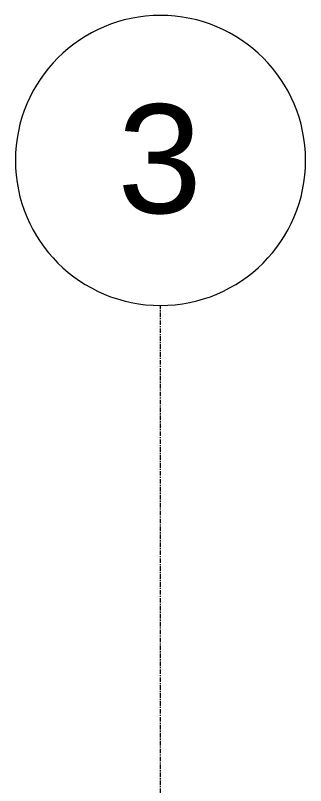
# Model space of a CAD drawing. Header units: inches. Extents: x -4105 to -1989, y 9836 to 11159.
# Drawn here: x -2843.3 to -2811.3, y 11073.4 to 11158.3 of the extents above; entities that cross this region are included whole.
import ezdxf

# ---------------------------------------------------------------- set-up
doc = ezdxf.new("R2010")
doc.units = ezdxf.units.IN
doc.header["$MEASUREMENT"] = 0
doc.linetypes.add('Grid Line 1_2_', pattern=[0.875, 0.5, -0.125, 0.125, -0.125])
for name, color, linetype, lineweight in [('0-1', 7, 'Continuous', 5), ('0-5', 165, 'Continuous', 5), ('S-GRID-1', 1, 'Grid Line 1_2_', 9), ('S-GRID-IDEN', 1, 'Continuous', 9), ('S-GRID-IDEN-1', 147, 'Continuous', 9)]:
    doc.layers.add(name, color=color, linetype=linetype, lineweight=lineweight)
doc.styles.add('Arial', font='arial.ttf', dxfattribs={"height": 12})

# ---------------------------------------------------------------- blocks, each defined once
blk = doc.blocks.new('Grid - Grid Head - Circle-50561-ENLARGED FLOOR PLAN - 1ST FLOOR PLAN - WEST')
at = {"layer": 'S-GRID-IDEN-1'}
for start, end in [(360, 180), (180, 360)]:
    blk.add_arc((0, 0), 0.25, start, end, dxfattribs=at)
blk = doc.blocks.new('CTR - 1st Phase - Shell_rvt-1-ENLARGED FLOOR PLAN - 1ST FLOOR PLAN - WEST')
at = {"layer": 'S-GRID-1'}
blk.add_line((-2827.324, 9836.18), (-2827.324, 11126.324), dxfattribs=at)
at = {"layer": '0-5', "xscale": 63.99999999999997, "yscale": 63.99999999999997, "zscale": 63.99999999999997}
blk.add_blockref('Grid - Grid Head - Circle-50561-ENLARGED FLOOR PLAN - 1ST FLOOR PLAN - WEST', (-2827.324, 11142.324), dxfattribs=at)
at = {"layer": 'S-GRID-IDEN', "insert": (-2832.076, 11148.516), "char_height": 12, "width": 11.312, "attachment_point": 1, "style": 'Arial'}
blk.add_mtext('3', dxfattribs=at)

msp = doc.modelspace()

# ---------------------------------------------------------------- block references
at = {"layer": '0-1'}
msp.add_blockref('CTR - 1st Phase - Shell_rvt-1-ENLARGED FLOOR PLAN - 1ST FLOOR PLAN - WEST', (0, 0), dxfattribs=at)

doc.saveas('drawing.dxf')
